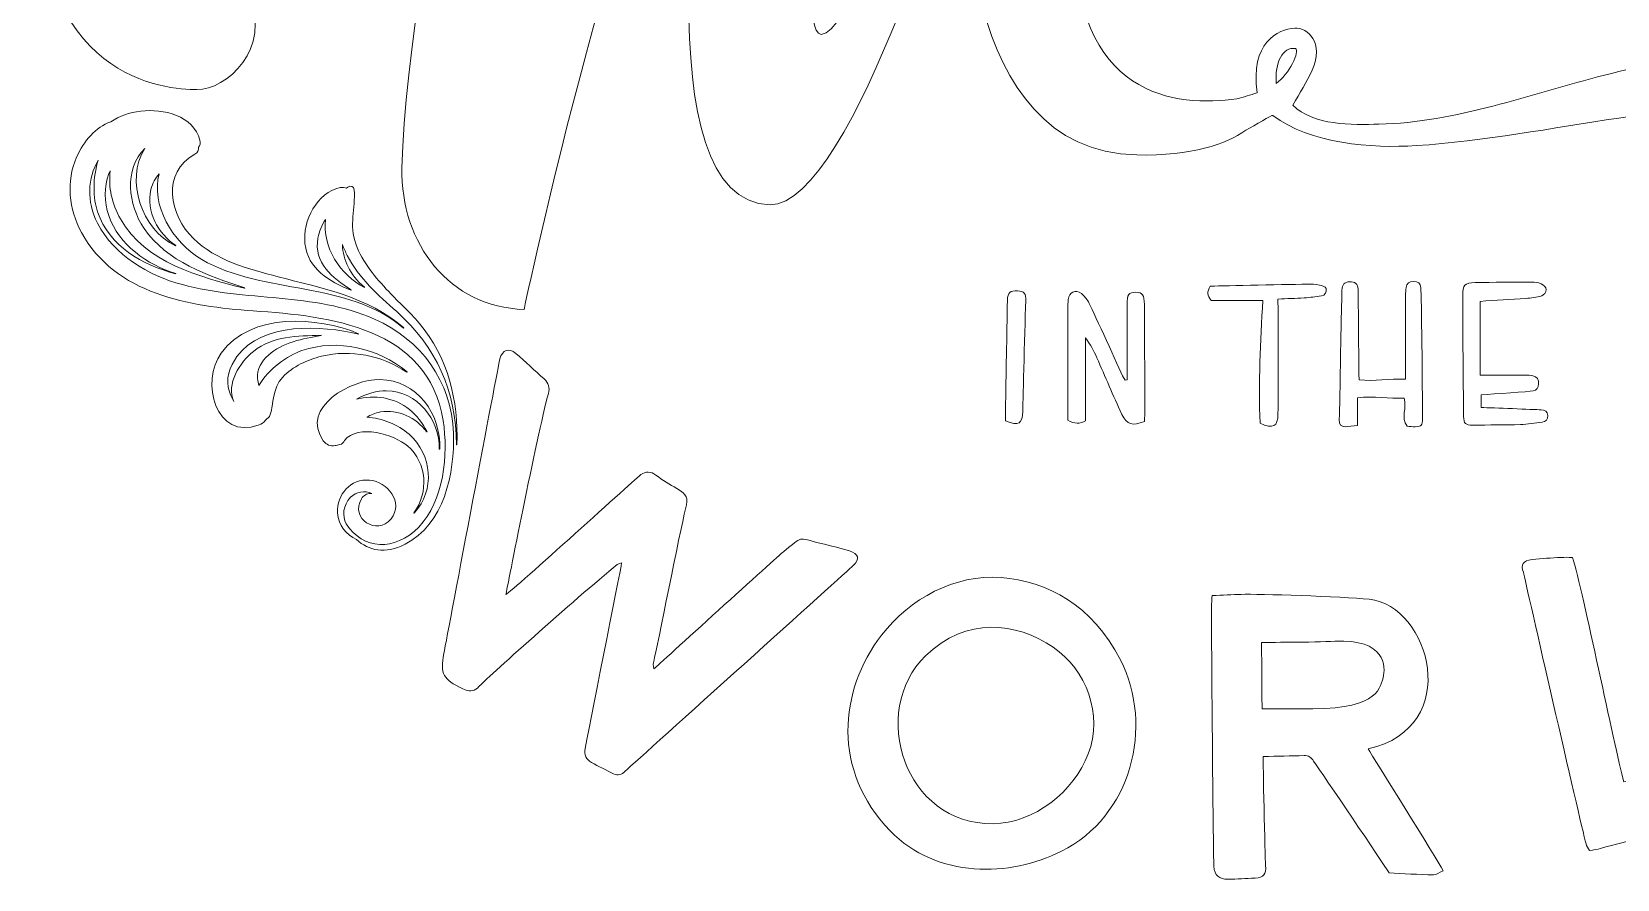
# Model space of a CAD drawing. Header units: millimetres. Extents: x -423 to 423, y -251 to 251.
# Drawn here: x -168.35 to -122.56, y -242.13 to -217.66 of the extents above; entities that cross this region are included whole.
import ezdxf

# ---------------------------------------------------------------- set-up
doc = ezdxf.new("R2010")
doc.units = ezdxf.units.MM
doc.header["$MEASUREMENT"] = 0
doc.layers.add('Layer 1', color=7, linetype='Continuous')

msp = doc.modelspace()

# ---------------------------------------------------------------- linework, layer by layer
at = {"layer": 'Layer 1', "color": 1, "lineweight": 5}
for points, knots in [([(-133.2874, -220.5052), (-133.8659, -220.9061), (-134.8298, -221.2483), (-136.4362, -221.2158), (-141.6043, -221.1117), (-141.4452, -213.2259), (-141.4139, -211.6668), (-141.4139, -211.6668), (-144.6224, -222.7), (-147.0283, -222.6514), (-150.6938, -222.5774), (-149.1336, -211.7189), (-148.4655, -207.8717), (-151.2076, -211.8254), (-154.131, -225.6726), (-154.131, -225.6726), (-156.2696, -225.6297), (-157.7028, -223.7733), (-157.6588, -221.5903), (-157.5285, -215.1305), (-153.7933, -202.2805), (-157.8472, -202.1988), (-161.8124, -202.1189), (-164.7121, -208.8795), (-164.7937, -212.9337), (-164.8547, -215.9632), (-163.2236, -216.843), (-162.5553, -216.8564), (-162.1988, -216.8635), (-162.1051, -216.6427), (-162.1051, -216.6427), (-161.3775, -218.1283), (-162.7391, -219.3486), (-163.5856, -219.3314), (-164.4322, -219.3145), (-168.3508, -219.1463), (-168.2214, -212.731), (-168.0851, -205.9591), (-161.3657, -199.8548), (-156.7768, -199.9474), (-150.2517, -200.079), (-152.3748, -209.2057), (-153.6987, -216.5822), (-152.0343, -211.4346), (-149.4698, -204.507), (-147.7327, -204.542), (-144.5253, -204.6067), (-144.3123, -205.1014), (-144.333, -206.1259), (-144.3535, -207.1505), (-146.5274, -217.7142), (-145.5475, -217.7342), (-144.1662, -217.7619), (-140.2659, -203.3556), (-139.4191, -203.3724), (-137.2808, -203.4155), (-136.5333, -203.921), (-136.5601, -205.2574), (-136.5819, -206.3269), (-138.1247, -209.9057), (-138.2209, -214.6728), (-138.3203, -219.5987), (-135.2528, -219.8399), (-133.5438, -219.595), (-133.351, -219.5462), (-133.1521, -219.4841), (-132.9608, -219.422), (-133.1611, -217.9895), (-132.3678, -217.5802), (-131.8716, -217.5555), (-131.4893, -217.5364), (-131.0237, -217.9782), (-131.3716, -218.7659), (-131.5219, -219.1061), (-131.7298, -219.4203), (-131.9283, -219.7761), (-131.3353, -220.3762), (-130.2187, -220.3459), (-129.4417, -220.328), (-127.2163, -220.2767), (-125.0643, -219.4625), (-122.9289, -218.9128), (-120.734, -218.3473), (-118.498, -217.8832), (-116.2255, -217.8192), (-114.4225, -217.7685), (-112.385, -218.035), (-111.0563, -219.3831), (-110.6573, -219.7882), (-110.3876, -220.2292), (-110.2344, -220.6848), (-109.9254, -221.6017), (-110.1024, -222.5938), (-110.5861, -223.4168), (-110.7757, -223.7402), (-111.0323, -224.1588), (-111.3738, -224.3489), (-111.6518, -224.5039), (-111.836, -224.4708), (-111.7526, -224.1003), (-111.1267, -221.3104), (-114.4949, -220.1604), (-116.6244, -219.906), (-120.6017, -219.4309), (-124.4292, -220.6903), (-128.3617, -220.9468), (-129.643, -221.0304), (-131.4363, -220.8967), (-132.5051, -220.0743), (-132.5287, -220.0563), (-133.0275, -220.3577), (-133.2874, -220.5052)], [0, 0, 0, 0, 0.027027, 0.027027, 0.027027, 0.0540541, 0.0540541, 0.0540541, 0.0810811, 0.0810811, 0.0810811, 0.1081081, 0.1081081, 0.1081081, 0.1351351, 0.1351351, 0.1351351, 0.1621622, 0.1621622, 0.1621622, 0.1891892, 0.1891892, 0.1891892, 0.2162162, 0.2162162, 0.2162162, 0.2432432, 0.2432432, 0.2432432, 0.2702703, 0.2702703, 0.2702703, 0.2972973, 0.2972973, 0.2972973, 0.3243243, 0.3243243, 0.3243243, 0.3513514, 0.3513514, 0.3513514, 0.3783784, 0.3783784, 0.3783784, 0.4054054, 0.4054054, 0.4054054, 0.4324324, 0.4324324, 0.4324324, 0.4594595, 0.4594595, 0.4594595, 0.4864865, 0.4864865, 0.4864865, 0.5135135, 0.5135135, 0.5135135, 0.5405405, 0.5405405, 0.5405405, 0.5675676, 0.5675676, 0.5675676, 0.5945946, 0.5945946, 0.5945946, 0.6216216, 0.6216216, 0.6216216, 0.6486486, 0.6486486, 0.6486486, 0.6756757, 0.6756757, 0.6756757, 0.7027027, 0.7027027, 0.7027027, 0.7297297, 0.7297297, 0.7297297, 0.7567568, 0.7567568, 0.7567568, 0.7837838, 0.7837838, 0.7837838, 0.8108108, 0.8108108, 0.8108108, 0.8378378, 0.8378378, 0.8378378, 0.8648649, 0.8648649, 0.8648649, 0.8918919, 0.8918919, 0.8918919, 0.9189189, 0.9189189, 0.9189189, 0.9459459, 0.9459459, 0.9459459, 0.972973, 0.972973, 0.972973, 1, 1, 1, 1]), ([(-132.4101, -219.1496), (-132.0346, -218.9064), (-131.7151, -218.204), (-131.8513, -218.1475), (-132.225, -218.083), (-132.4488, -218.5563), (-132.4101, -219.1496)], [0, 0, 0, 0, 0.5, 0.5, 0.5, 1, 1, 1, 1]), ([(-158.4545, -225.9531), (-160.2123, -225.1763), (-162.1766, -225.4543), (-163.9993, -224.9598), (-164.9836, -224.6926), (-165.969, -224.1179), (-166.4508, -223.1833), (-166.7729, -222.559), (-166.739, -221.8843), (-166.4268, -221.363), (-166.5958, -221.8576), (-166.5791, -222.4846), (-166.4501, -222.8565), (-166.0993, -223.8694), (-165.1645, -224.3784), (-164.1925, -224.6509), (-164.1925, -224.6509), (-164.1892, -224.6383), (-164.1892, -224.6383), (-165.0147, -224.381), (-165.8348, -223.8215), (-166.1242, -222.9679), (-166.2611, -222.5649), (-166.2705, -222.149), (-166.1193, -221.7505), (-166.1193, -221.7505), (-166.0839, -221.6746), (-166.0839, -221.6746), (-166.1387, -222.1378), (-166.0428, -222.6252), (-165.7879, -223.0647), (-165.0452, -224.3443), (-163.5271, -224.7283), (-162.2008, -225.0657), (-162.2008, -225.0657), (-162.1973, -225.0531), (-162.1973, -225.0531), (-163.2502, -224.7111), (-164.4502, -224.2943), (-165.1025, -223.3388), (-165.5769, -222.6444), (-165.6823, -221.6418), (-165.0862, -221.0256), (-165.6583, -221.9556), (-165.1846, -223.3521), (-164.1956, -223.8437), (-164.1956, -223.8437), (-164.189, -223.8324), (-164.189, -223.8324), (-164.7009, -223.4946), (-165.0637, -222.8429), (-164.9088, -222.2175), (-164.8619, -222.0275), (-164.7755, -221.8823), (-164.6667, -221.7582), (-164.9168, -222.6479), (-164.2984, -223.7358), (-163.438, -224.234), (-161.6682, -225.2584), (-159.206, -224.8341), (-157.6165, -226.2154), (-157.6165, -226.2154), (-157.6071, -226.2064), (-157.6071, -226.2064), (-158.6396, -225.3059), (-159.9483, -225.0694), (-161.2361, -224.7323), (-162.0982, -224.5067), (-163.0258, -224.269), (-163.682, -223.6276), (-164.3595, -222.9652), (-164.6181, -221.7238), (-163.6378, -221.19), (-163.5528, -221.1436), (-163.5235, -221.0685), (-163.5308, -220.9953), (-163.4912, -220.9372), (-163.4743, -220.8685), (-163.4949, -220.7912), (-163.6846, -220.075), (-164.5453, -219.8758), (-165.2022, -219.952), (-165.5263, -219.9894), (-165.8148, -220.0965), (-166.0672, -220.2565), (-166.5042, -220.4198), (-166.8447, -220.8058), (-167.0533, -221.2791), (-167.3649, -221.987), (-167.2784, -222.7815), (-166.9131, -223.4537), (-165.9415, -225.241), (-163.7876, -225.5879), (-161.951, -225.7159), (-159.7326, -225.8702), (-156.8989, -226.1926), (-156.4689, -228.8852), (-156.3143, -229.8541), (-156.4483, -231.2156), (-157.1696, -231.9565), (-157.8672, -232.6733), (-158.7862, -232.6114), (-159.267, -231.869), (-159.3807, -231.621), (-159.3715, -231.3353), (-159.1405, -231.0985), (-158.9868, -230.9405), (-158.7309, -230.8923), (-158.5318, -230.9912), (-158.5318, -230.9912), (-158.5606, -230.9887), (-158.5606, -230.9887), (-158.6667, -230.9795), (-158.7729, -231.0541), (-158.8253, -231.1408), (-159.1702, -231.7094), (-158.3775, -232.2233), (-157.9733, -231.7208), (-157.5943, -231.249), (-158.0791, -230.6417), (-158.594, -230.6016), (-159.1358, -230.5596), (-159.5522, -231.012), (-159.5148, -231.5455), (-159.4888, -231.9183), (-159.267, -232.1707), (-158.9717, -232.3168), (-158.6226, -232.6422), (-158.1456, -232.7428), (-157.5697, -232.4556), (-156.4459, -231.8945), (-156.1274, -230.3944), (-156.1719, -229.2459), (-156.2302, -227.7464), (-157.093, -226.5544), (-158.4545, -225.9531)], [0, 0, 0, 0, 0.0222222, 0.0222222, 0.0222222, 0.0444444, 0.0444444, 0.0444444, 0.0666667, 0.0666667, 0.0666667, 0.0888889, 0.0888889, 0.0888889, 0.1111111, 0.1111111, 0.1111111, 0.1333333, 0.1333333, 0.1333333, 0.1555556, 0.1555556, 0.1555556, 0.1777778, 0.1777778, 0.1777778, 0.2, 0.2, 0.2, 0.2222222, 0.2222222, 0.2222222, 0.2444444, 0.2444444, 0.2444444, 0.2666667, 0.2666667, 0.2666667, 0.2888889, 0.2888889, 0.2888889, 0.3111111, 0.3111111, 0.3111111, 0.3333333, 0.3333333, 0.3333333, 0.3555556, 0.3555556, 0.3555556, 0.3777778, 0.3777778, 0.3777778, 0.4, 0.4, 0.4, 0.4222222, 0.4222222, 0.4222222, 0.4444444, 0.4444444, 0.4444444, 0.4666667, 0.4666667, 0.4666667, 0.4888889, 0.4888889, 0.4888889, 0.5111111, 0.5111111, 0.5111111, 0.5333333, 0.5333333, 0.5333333, 0.5555556, 0.5555556, 0.5555556, 0.5777778, 0.5777778, 0.5777778, 0.6, 0.6, 0.6, 0.6222222, 0.6222222, 0.6222222, 0.6444444, 0.6444444, 0.6444444, 0.6666667, 0.6666667, 0.6666667, 0.6888889, 0.6888889, 0.6888889, 0.7111111, 0.7111111, 0.7111111, 0.7333333, 0.7333333, 0.7333333, 0.7555556, 0.7555556, 0.7555556, 0.7777778, 0.7777778, 0.7777778, 0.8, 0.8, 0.8, 0.8222222, 0.8222222, 0.8222222, 0.8444444, 0.8444444, 0.8444444, 0.8666667, 0.8666667, 0.8666667, 0.8888889, 0.8888889, 0.8888889, 0.9111111, 0.9111111, 0.9111111, 0.9333333, 0.9333333, 0.9333333, 0.9555556, 0.9555556, 0.9555556, 0.9777778, 0.9777778, 0.9777778, 1, 1, 1, 1]), ([(-158.0408, -225.162), (-158.4209, -224.7571), (-158.7959, -224.3161), (-158.9895, -223.7864), (-159.1928, -223.2299), (-158.999, -222.7722), (-159.037, -222.2234), (-159.0438, -222.1217), (-159.1499, -222.0858), (-159.2254, -222.1453), (-159.2254, -222.1453), (-159.2582, -222.1761), (-159.2582, -222.1761), (-159.3121, -222.1523), (-159.3742, -222.145), (-159.4408, -222.1583), (-160.1169, -222.2964), (-160.5321, -223.1215), (-160.4593, -223.7717), (-160.3759, -224.516), (-159.7593, -224.8616), (-159.133, -225.1237), (-159.133, -225.1237), (-159.1284, -225.1127), (-159.1284, -225.1127), (-159.6633, -224.7637), (-160.2141, -224.3318), (-160.0845, -223.6139), (-160.0508, -223.4262), (-159.9773, -223.2392), (-159.8649, -223.081), (-159.9743, -223.8725), (-159.4285, -224.6847), (-158.7424, -225.0439), (-158.7424, -225.0439), (-158.7351, -225.0344), (-158.7351, -225.0344), (-159.1794, -224.6636), (-159.3519, -224.2583), (-159.3772, -223.8012), (-159.3343, -223.9169), (-159.2868, -224.0245), (-159.239, -224.1176), (-158.9054, -224.7644), (-158.3454, -225.2617), (-157.8104, -225.7382), (-156.6544, -226.7682), (-156.1063, -228.0171), (-156.0806, -229.5795), (-156.0806, -229.5795), (-156.0685, -229.5795), (-156.0685, -229.5795), (-156.0251, -228.2965), (-156.3259, -227.0642), (-157.1634, -226.0685), (-157.4346, -225.7459), (-157.7528, -225.4684), (-158.0408, -225.162)], [0, 0, 0, 0, 0.0526316, 0.0526316, 0.0526316, 0.1052632, 0.1052632, 0.1052632, 0.1578947, 0.1578947, 0.1578947, 0.2105263, 0.2105263, 0.2105263, 0.2631579, 0.2631579, 0.2631579, 0.3157895, 0.3157895, 0.3157895, 0.3684211, 0.3684211, 0.3684211, 0.4210526, 0.4210526, 0.4210526, 0.4736842, 0.4736842, 0.4736842, 0.5263158, 0.5263158, 0.5263158, 0.5789474, 0.5789474, 0.5789474, 0.6315789, 0.6315789, 0.6315789, 0.6842105, 0.6842105, 0.6842105, 0.7368421, 0.7368421, 0.7368421, 0.7894737, 0.7894737, 0.7894737, 0.8421053, 0.8421053, 0.8421053, 0.8947368, 0.8947368, 0.8947368, 0.9473684, 0.9473684, 0.9473684, 1, 1, 1, 1]), ([(-139.7301, -228.6147), (-139.729, -228.5729), (-139.6728, -226.4428), (-139.6414, -225.4195), (-139.6348, -225.2146), (-139.684, -225.1501), (-139.8777, -225.138), (-140.089, -225.1251), (-140.1673, -225.1924), (-140.1712, -225.3982), (-140.1906, -226.4637), (-140.2091, -227.529), (-140.2274, -228.5945), (-140.2293, -228.6977), (-140.2278, -228.8005), (-140.2278, -228.8922), (-139.8403, -229.046), (-139.7388, -228.9833), (-139.7301, -228.6147)], [0, 0, 0, 0, 0.1666667, 0.1666667, 0.1666667, 0.3333333, 0.3333333, 0.3333333, 0.5, 0.5, 0.5, 0.6666667, 0.6666667, 0.6666667, 0.8333333, 0.8333333, 0.8333333, 1, 1, 1, 1]), ([(-136.4584, -225.1814), (-136.6677, -225.177), (-136.7155, -225.2428), (-136.7174, -225.5436), (-136.7177, -225.6376), (-136.7128, -227.079), (-136.7128, -227.7057), (-136.7128, -227.7057), (-136.7711, -227.7169), (-136.7711, -227.7169), (-136.7711, -227.7169), (-136.8502, -227.5893), (-136.8502, -227.5893), (-137.0832, -227.0761), (-137.7297, -225.6486), (-137.8345, -225.4567), (-137.8833, -225.3673), (-137.9529, -225.28), (-138.034, -225.2195), (-138.2094, -225.0885), (-138.3861, -225.17), (-138.413, -225.386), (-138.4242, -225.4791), (-138.4234, -225.5738), (-138.4238, -225.6679), (-138.4264, -226.3999), (-138.428, -227.1316), (-138.4295, -227.8633), (-138.4302, -228.2063), (-138.4295, -228.5494), (-138.4295, -228.8709), (-138.227, -228.9875), (-138.0734, -228.9846), (-137.9181, -228.8872), (-137.9181, -228.084), (-137.9181, -227.2902), (-137.9181, -226.4963), (-137.7746, -226.6802), (-137.6762, -226.8732), (-137.5882, -227.071), (-137.3464, -227.6148), (-137.1189, -228.1654), (-136.866, -228.7039), (-136.7227, -229.0087), (-136.5584, -229.048), (-136.2171, -228.9067), (-136.2126, -228.841), (-136.203, -228.7694), (-136.2032, -228.6977), (-136.2038, -228.0391), (-136.2118, -225.9272), (-136.2157, -225.5298), (-136.2184, -225.2543), (-136.2685, -225.1851), (-136.4584, -225.1814)], [0, 0, 0, 0, 0.0555556, 0.0555556, 0.0555556, 0.1111111, 0.1111111, 0.1111111, 0.1666667, 0.1666667, 0.1666667, 0.2222222, 0.2222222, 0.2222222, 0.2777778, 0.2777778, 0.2777778, 0.3333333, 0.3333333, 0.3333333, 0.3888889, 0.3888889, 0.3888889, 0.4444444, 0.4444444, 0.4444444, 0.5, 0.5, 0.5, 0.5555556, 0.5555556, 0.5555556, 0.6111111, 0.6111111, 0.6111111, 0.6666667, 0.6666667, 0.6666667, 0.7222222, 0.7222222, 0.7222222, 0.7777778, 0.7777778, 0.7777778, 0.8333333, 0.8333333, 0.8333333, 0.8888889, 0.8888889, 0.8888889, 0.9444444, 0.9444444, 0.9444444, 1, 1, 1, 1]), ([(-132.8757, -228.9611), (-132.4921, -229.1297), (-132.3643, -229.0674), (-132.3572, -228.6845), (-132.3443, -227.9946), (-132.3572, -225.8227), (-132.3572, -225.3746), (-132.0978, -225.3632), (-131.8489, -225.3561), (-131.6004, -225.3403), (-131.4339, -225.3297), (-131.2669, -225.315), (-131.1029, -225.2866), (-130.9933, -225.2677), (-130.9409, -225.1695), (-130.97, -225.0738), (-130.9894, -225.0091), (-131.0957, -224.9897), (-131.1612, -224.9715), (-131.2693, -224.9411), (-131.389, -224.9457), (-131.5036, -224.9475), (-132.2985, -224.9583), (-134.1771, -224.9983), (-134.3142, -225.0043), (-134.415, -225.1724), (-134.3963, -225.2609), (-134.2876, -225.4133), (-133.8017, -225.4133), (-133.3165, -225.4133), (-132.7982, -225.4133), (-132.853, -226.6151), (-132.9298, -227.7924), (-132.8757, -228.9611)], [0, 0, 0, 0, 0.0909091, 0.0909091, 0.0909091, 0.1818182, 0.1818182, 0.1818182, 0.2727273, 0.2727273, 0.2727273, 0.3636364, 0.3636364, 0.3636364, 0.4545455, 0.4545455, 0.4545455, 0.5454545, 0.5454545, 0.5454545, 0.6363636, 0.6363636, 0.6363636, 0.7272727, 0.7272727, 0.7272727, 0.8181818, 0.8181818, 0.8181818, 0.9090909, 0.9090909, 0.9090909, 1, 1, 1, 1]), ([(-128.6295, -229.046), (-128.5555, -229.0507), (-128.4728, -229.0641), (-128.3913, -229.0601), (-128.2076, -229.0507), (-128.1847, -229.024), (-128.1841, -228.8278), (-128.1821, -227.9088), (-128.2151, -225.2872), (-128.2309, -225.048), (-128.2393, -224.9219), (-128.3183, -224.868), (-128.4426, -224.8683), (-128.5652, -224.8694), (-128.6426, -224.9215), (-128.6589, -225.0461), (-128.6678, -225.1185), (-128.6728, -225.1917), (-128.6737, -225.2648), (-128.6796, -225.6407), (-128.6728, -227.3375), (-128.6728, -227.6907), (-129.1461, -227.6669), (-129.5766, -227.7607), (-130.0149, -227.7068), (-130.0246, -227.634), (-130.0348, -225.2712), (-130.0446, -225.0942), (-130.053, -224.9325), (-130.1318, -224.872), (-130.2867, -224.8769), (-130.4423, -224.8817), (-130.5057, -224.9636), (-130.5099, -225.1161), (-130.5204, -225.4816), (-130.5299, -226.0194), (-130.5378, -226.3849), (-130.5559, -227.2095), (-130.564, -228.0345), (-130.5855, -228.859), (-130.5891, -228.9954), (-130.542, -229.0621), (-130.4168, -229.0628), (-130.3085, -229.0634), (-130.2, -229.0395), (-130.0647, -229.0232), (-130.0647, -228.7433), (-130.0647, -228.4955), (-130.0647, -228.2301), (-129.5891, -228.1603), (-129.1494, -228.2558), (-128.7146, -228.2341), (-128.622, -228.523), (-128.8194, -228.795), (-128.6295, -229.046)], [0, 0, 0, 0, 0.0555556, 0.0555556, 0.0555556, 0.1111111, 0.1111111, 0.1111111, 0.1666667, 0.1666667, 0.1666667, 0.2222222, 0.2222222, 0.2222222, 0.2777778, 0.2777778, 0.2777778, 0.3333333, 0.3333333, 0.3333333, 0.3888889, 0.3888889, 0.3888889, 0.4444444, 0.4444444, 0.4444444, 0.5, 0.5, 0.5, 0.5555556, 0.5555556, 0.5555556, 0.6111111, 0.6111111, 0.6111111, 0.6666667, 0.6666667, 0.6666667, 0.7222222, 0.7222222, 0.7222222, 0.7777778, 0.7777778, 0.7777778, 0.8333333, 0.8333333, 0.8333333, 0.8888889, 0.8888889, 0.8888889, 0.9444444, 0.9444444, 0.9444444, 1, 1, 1, 1]), ([(-124.5646, -228.7342), (-124.5707, -228.6116), (-124.6546, -228.5804), (-124.7569, -228.5745), (-124.9968, -228.561), (-126.1388, -228.5175), (-126.4885, -228.5078), (-126.4885, -228.3678), (-126.4885, -228.2589), (-126.4885, -228.1374), (-126.1093, -228.1132), (-125.118, -228.051), (-124.9844, -228.0296), (-124.8768, -228.0124), (-124.8319, -227.9328), (-124.8299, -227.8249), (-124.8277, -227.7057), (-124.8711, -227.6185), (-124.9926, -227.5921), (-125.0632, -227.5767), (-125.1378, -227.5723), (-125.2106, -227.5721), (-125.5033, -227.5714), (-125.796, -227.5747), (-126.0887, -227.5759), (-126.2209, -227.5763), (-126.353, -227.5759), (-126.5162, -227.5759), (-126.5162, -226.8576), (-126.5162, -226.171), (-126.5162, -225.4417), (-126.0753, -225.4134), (-125.6389, -225.3885), (-125.2027, -225.3559), (-125.0471, -225.3442), (-124.888, -225.3299), (-124.7397, -225.2857), (-124.6807, -225.2681), (-124.6099, -225.1649), (-124.6116, -225.1028), (-124.6136, -225.0426), (-124.6915, -224.9616), (-124.7554, -224.9329), (-124.8374, -224.8962), (-124.9389, -224.8918), (-125.0319, -224.8916), (-125.5757, -224.8912), (-126.1193, -224.8881), (-126.6628, -224.9017), (-126.9698, -224.9096), (-127.0241, -224.9658), (-127.0233, -225.2824), (-127.0202, -226.4432), (-127.0092, -227.6042), (-126.9955, -228.7648), (-126.9929, -228.9774), (-126.9431, -229.0155), (-126.7314, -229.0141), (-126.2711, -229.0113), (-125.8109, -229.0122), (-125.3512, -228.9979), (-125.1431, -228.9917), (-124.9356, -228.9563), (-124.7289, -228.9266), (-124.6246, -228.9118), (-124.5591, -228.8493), (-124.5646, -228.7342)], [0, 0, 0, 0, 0.0454545, 0.0454545, 0.0454545, 0.0909091, 0.0909091, 0.0909091, 0.1363636, 0.1363636, 0.1363636, 0.1818182, 0.1818182, 0.1818182, 0.2272727, 0.2272727, 0.2272727, 0.2727273, 0.2727273, 0.2727273, 0.3181818, 0.3181818, 0.3181818, 0.3636364, 0.3636364, 0.3636364, 0.4090909, 0.4090909, 0.4090909, 0.4545455, 0.4545455, 0.4545455, 0.5, 0.5, 0.5, 0.5454545, 0.5454545, 0.5454545, 0.5909091, 0.5909091, 0.5909091, 0.6363636, 0.6363636, 0.6363636, 0.6818182, 0.6818182, 0.6818182, 0.7272727, 0.7272727, 0.7272727, 0.7727273, 0.7727273, 0.7727273, 0.8181818, 0.8181818, 0.8181818, 0.8636364, 0.8636364, 0.8636364, 0.9090909, 0.9090909, 0.9090909, 0.9545455, 0.9545455, 0.9545455, 1, 1, 1, 1]), ([(-157.5184, -227.4836), (-157.5184, -227.4836), (-157.5109, -227.474), (-157.5109, -227.474), (-158.3533, -226.7911), (-159.5022, -226.5103), (-160.5488, -226.864), (-160.954, -227.0011), (-161.53, -227.4027), (-161.7866, -227.8687), (-161.8064, -227.806), (-161.8236, -227.7418), (-161.8293, -227.6725), (-161.8525, -227.4018), (-161.7149, -227.1674), (-161.5166, -226.9944), (-161.1064, -226.6367), (-160.5184, -226.5075), (-159.994, -226.4316), (-159.994, -226.4316), (-159.9958, -226.4188), (-159.9958, -226.4188), (-160.6892, -226.4458), (-161.3736, -226.4351), (-161.9469, -226.8853), (-162.3311, -227.1866), (-162.7507, -227.8469), (-162.5115, -228.3304), (-162.5516, -228.2671), (-162.5936, -228.1797), (-162.6396, -228.056), (-162.7699, -227.7044), (-162.631, -227.3177), (-162.4239, -227.0354), (-161.6841, -226.0267), (-159.9833, -226.1364), (-158.9127, -226.3889), (-158.9127, -226.3889), (-158.9092, -226.377), (-158.9092, -226.377), (-160.0885, -225.8797), (-162.0223, -225.7542), (-162.8788, -226.9337), (-163.4796, -227.7611), (-163.05, -229.4692), (-161.7811, -229.0109), (-161.7121, -228.986), (-161.6454, -228.9351), (-161.6033, -228.8707), (-161.6033, -228.8707), (-161.4803, -228.765), (-161.4803, -228.765), (-161.3476, -228.3727), (-161.4103, -227.9669), (-161.1007, -227.628), (-160.8158, -227.3162), (-160.382, -227.1285), (-159.9798, -227.0284), (-159.1251, -226.8164), (-158.2479, -227.0097), (-157.5184, -227.4836)], [0, 0, 0, 0, 0.05, 0.05, 0.05, 0.1, 0.1, 0.1, 0.15, 0.15, 0.15, 0.2, 0.2, 0.2, 0.25, 0.25, 0.25, 0.3, 0.3, 0.3, 0.35, 0.35, 0.35, 0.4, 0.4, 0.4, 0.45, 0.45, 0.45, 0.5, 0.5, 0.5, 0.55, 0.55, 0.55, 0.6, 0.6, 0.6, 0.65, 0.65, 0.65, 0.7, 0.7, 0.7, 0.75, 0.75, 0.75, 0.8, 0.8, 0.8, 0.85, 0.85, 0.85, 0.9, 0.9, 0.9, 0.95, 0.95, 0.95, 1, 1, 1, 1]), ([(-144.7359, -232.646), (-145.0064, -232.5659), (-145.2805, -232.497), (-145.555, -232.4305), (-146.2781, -232.2554), (-146.0433, -232.2028), (-146.6416, -232.67), (-146.7818, -232.7795), (-150.2545, -235.938), (-150.3804, -236.0507), (-150.4106, -235.9541), (-150.4006, -235.8947), (-150.3865, -235.8361), (-150.2878, -235.4297), (-149.63, -232.0961), (-149.4683, -231.4361), (-149.3824, -231.0866), (-149.4183, -231.0341), (-149.7174, -230.8475), (-149.9214, -230.72), (-150.1335, -230.603), (-150.3249, -230.4586), (-150.4761, -230.3444), (-150.6108, -230.3494), (-150.7565, -230.4421), (-150.835, -230.4925), (-154.4455, -233.7879), (-154.6533, -233.9016), (-154.624, -233.7386), (-153.7686, -229.3757), (-153.4293, -228.1029), (-153.384, -227.9328), (-153.4187, -227.7977), (-153.551, -227.6804), (-153.8247, -227.4377), (-154.0906, -227.1861), (-154.3678, -226.9474), (-154.5729, -226.7704), (-154.7657, -226.8428), (-154.8278, -227.103), (-154.8979, -227.3952), (-156.2962, -234.8193), (-156.4487, -235.6095), (-156.5616, -236.194), (-156.4575, -236.3691), (-155.9168, -236.6151), (-155.9168, -236.6151), (-155.8306, -236.653), (-155.8306, -236.653), (-155.677, -236.7197), (-155.5489, -236.6889), (-155.4364, -236.5628), (-155.2972, -236.4066), (-152.6578, -234.0286), (-151.44, -233.041), (-151.4188, -233.0238), (-151.388, -233.0188), (-151.3132, -232.9888), (-151.3542, -233.2639), (-152.316, -238.0352), (-152.3693, -238.3541), (-152.3985, -238.5292), (-152.3416, -238.667), (-152.1866, -238.7517), (-151.9758, -238.8666), (-151.7606, -238.9739), (-151.5452, -239.0805), (-151.4155, -239.1451), (-151.3159, -239.1034), (-151.2094, -239.0054), (-150.6403, -238.4812), (-144.8237, -233.2597), (-144.6279, -233.0713), (-144.4259, -232.8773), (-144.4644, -232.7263), (-144.7359, -232.646)], [0, 0, 0, 0, 0.04, 0.04, 0.04, 0.08, 0.08, 0.08, 0.12, 0.12, 0.12, 0.16, 0.16, 0.16, 0.2, 0.2, 0.2, 0.24, 0.24, 0.24, 0.28, 0.28, 0.28, 0.32, 0.32, 0.32, 0.36, 0.36, 0.36, 0.4, 0.4, 0.4, 0.44, 0.44, 0.44, 0.48, 0.48, 0.48, 0.52, 0.52, 0.52, 0.56, 0.56, 0.56, 0.6, 0.6, 0.6, 0.64, 0.64, 0.64, 0.68, 0.68, 0.68, 0.72, 0.72, 0.72, 0.76, 0.76, 0.76, 0.8, 0.8, 0.8, 0.84, 0.84, 0.84, 0.88, 0.88, 0.88, 0.92, 0.92, 0.92, 0.96, 0.96, 0.96, 1, 1, 1, 1]), ([(-159.3178, -229.4589), (-158.9182, -228.9699), (-157.8797, -229.2853), (-157.4955, -229.6165), (-156.9278, -230.1056), (-156.8796, -230.9592), (-157.3151, -231.5457), (-157.3151, -231.5457), (-157.3054, -231.5534), (-157.3054, -231.5534), (-156.6899, -230.8954), (-156.7872, -229.868), (-157.4526, -229.2793), (-157.769, -228.9992), (-158.2287, -228.8088), (-158.6757, -228.7886), (-158.5606, -228.718), (-158.4349, -228.6612), (-158.2814, -228.6352), (-157.7627, -228.5478), (-157.2546, -228.7963), (-156.9438, -229.2122), (-156.9438, -229.2122), (-156.9324, -229.2056), (-156.9324, -229.2056), (-157.1962, -228.6981), (-157.6058, -228.332), (-158.1839, -228.2321), (-158.4358, -228.1887), (-158.7168, -228.196), (-158.9743, -228.2664), (-158.6973, -228.1091), (-158.3573, -228.0197), (-158.1104, -228.0246), (-157.2128, -228.0432), (-156.5649, -228.8421), (-156.5796, -229.7076), (-156.5796, -229.7076), (-156.5667, -229.7076), (-156.5667, -229.7076), (-156.5259, -228.6898), (-157.2161, -227.7257), (-158.2934, -227.6971), (-159.0964, -227.6762), (-160.6201, -228.5023), (-159.9289, -229.4655), (-159.8435, -229.5841), (-159.7298, -229.6316), (-159.5861, -229.6046), (-159.5861, -229.6046), (-159.5595, -229.5999), (-159.5595, -229.5999), (-159.5595, -229.5999), (-159.4481, -229.5775), (-159.4481, -229.5775), (-159.3898, -229.5632), (-159.3429, -229.5165), (-159.3178, -229.4589)], [0, 0, 0, 0, 0.0526316, 0.0526316, 0.0526316, 0.1052632, 0.1052632, 0.1052632, 0.1578947, 0.1578947, 0.1578947, 0.2105263, 0.2105263, 0.2105263, 0.2631579, 0.2631579, 0.2631579, 0.3157895, 0.3157895, 0.3157895, 0.3684211, 0.3684211, 0.3684211, 0.4210526, 0.4210526, 0.4210526, 0.4736842, 0.4736842, 0.4736842, 0.5263158, 0.5263158, 0.5263158, 0.5789474, 0.5789474, 0.5789474, 0.6315789, 0.6315789, 0.6315789, 0.6842105, 0.6842105, 0.6842105, 0.7368421, 0.7368421, 0.7368421, 0.7894737, 0.7894737, 0.7894737, 0.8421053, 0.8421053, 0.8421053, 0.8947368, 0.8947368, 0.8947368, 0.9473684, 0.9473684, 0.9473684, 1, 1, 1, 1]), ([(-117.5557, -238.3008), (-117.6257, -238.0816), (-117.6312, -238.0629), (-117.8598, -238.1157), (-118.3781, -238.2357), (-122.2033, -239.2752), (-122.3659, -239.315), (-122.6553, -238.2445), (-123.5358, -233.8528), (-123.8522, -232.8321), (-123.9902, -232.833), (-124.0831, -232.8291), (-124.1759, -232.8346), (-124.4569, -232.8517), (-124.7388, -232.863), (-125.0185, -232.8938), (-125.2897, -232.9233), (-125.3524, -233.0529), (-125.2703, -233.2643), (-125.1911, -233.5889), (-123.6506, -240.3924), (-123.4607, -241.098), (-123.4427, -241.1644), (-123.3961, -241.2229), (-123.3571, -241.2964), (-123.2424, -241.2746), (-123.1386, -241.2626), (-123.0393, -241.2351), (-122.2656, -241.0211), (-117.6391, -239.7917), (-117.2369, -239.685), (-117.092, -239.6344), (-117.1748, -239.4092), (-117.2014, -239.3368), (-117.326, -238.9936), (-117.4448, -238.6483), (-117.5557, -238.3008)], [0, 0, 0, 0, 0.0833333, 0.0833333, 0.0833333, 0.1666667, 0.1666667, 0.1666667, 0.25, 0.25, 0.25, 0.3333333, 0.3333333, 0.3333333, 0.4166667, 0.4166667, 0.4166667, 0.5, 0.5, 0.5, 0.5833333, 0.5833333, 0.5833333, 0.6666667, 0.6666667, 0.6666667, 0.75, 0.75, 0.75, 0.8333333, 0.8333333, 0.8333333, 0.9166667, 0.9166667, 0.9166667, 1, 1, 1, 1]), ([(-140.3563, -233.4184), (-141.6881, -233.3171), (-142.9887, -234.0172), (-143.8064, -235.0814), (-145.0422, -236.6906), (-145.2418, -238.988), (-143.5595, -240.7245), (-142.2077, -242.1197), (-140.0956, -242.0616), (-138.6104, -241.3182), (-136.6008, -240.3124), (-135.923, -237.7205), (-136.9071, -235.7917), (-137.7163, -234.2053), (-139.0247, -233.5198), (-140.3563, -233.4184)], [0, 0, 0, 0, 0.2, 0.2, 0.2, 0.4, 0.4, 0.4, 0.6, 0.6, 0.6, 0.8, 0.8, 0.8, 1, 1, 1, 1]), ([(-129.7243, -234.0436), (-130.5259, -233.9615), (-132.9367, -233.8854), (-133.4161, -233.9001), (-133.6842, -233.9082), (-133.9526, -233.9234), (-134.2609, -233.937), (-134.2695, -234.1087), (-134.283, -234.2416), (-134.2819, -234.3739), (-134.2774, -234.8322), (-134.2341, -241.2718), (-134.2068, -241.7507), (-134.1916, -242.0143), (-134.0638, -242.1252), (-133.8017, -242.1219), (-133.5411, -242.1186), (-133.2804, -242.1051), (-133.02, -242.0902), (-132.7648, -242.0755), (-132.6926, -241.9826), (-132.7133, -241.7267), (-132.7362, -241.4468), (-132.7941, -238.6483), (-132.7808, -238.5794), (-132.3715, -238.571), (-131.9882, -238.5651), (-131.6049, -238.5537), (-131.4735, -238.5499), (-131.3993, -238.6124), (-131.3274, -238.7171), (-131.0376, -239.1379), (-129.3572, -241.6074), (-129.1499, -241.9408), (-128.7498, -241.9614), (-128.3064, -241.9899), (-127.8625, -242.0008), (-127.7833, -242.0026), (-127.7024, -241.9302), (-127.5901, -241.877), (-127.7884, -241.5084), (-129.5938, -238.6225), (-129.7555, -238.362), (-126.9867, -237.7408), (-127.9627, -234.2236), (-129.7243, -234.0436)], [0, 0, 0, 0, 0.0666667, 0.0666667, 0.0666667, 0.1333333, 0.1333333, 0.1333333, 0.2, 0.2, 0.2, 0.2666667, 0.2666667, 0.2666667, 0.3333333, 0.3333333, 0.3333333, 0.4, 0.4, 0.4, 0.4666667, 0.4666667, 0.4666667, 0.5333333, 0.5333333, 0.5333333, 0.6, 0.6, 0.6, 0.6666667, 0.6666667, 0.6666667, 0.7333333, 0.7333333, 0.7333333, 0.8, 0.8, 0.8, 0.8666667, 0.8666667, 0.8666667, 0.9333333, 0.9333333, 0.9333333, 1, 1, 1, 1]), ([(-137.8362, -238.5043), (-138.249, -239.591), (-139.4021, -240.5097), (-140.5863, -240.5227), (-143.1453, -240.5498), (-144.1834, -237.2826), (-142.5349, -235.6781), (-141.3576, -234.5323), (-139.9244, -234.6945), (-138.8502, -235.4262), (-137.888, -236.0815), (-137.4029, -237.3629), (-137.8362, -238.5043)], [0, 0, 0, 0, 0.25, 0.25, 0.25, 0.5, 0.5, 0.5, 0.75, 0.75, 0.75, 1, 1, 1, 1]), ([(-131.7378, -237.2054), (-132.0272, -237.1941), (-132.7307, -237.2115), (-132.8174, -237.2021), (-132.8224, -236.548), (-132.8271, -235.9268), (-132.8323, -235.286), (-132.7447, -235.2865), (-131.3353, -235.2895), (-130.7132, -235.2523), (-129.2582, -235.1804), (-129.2322, -235.9843), (-129.3224, -236.3104), (-129.4228, -236.6743), (-129.5385, -237.2623), (-131.7378, -237.2054)], [0, 0, 0, 0, 0.2, 0.2, 0.2, 0.4, 0.4, 0.4, 0.6, 0.6, 0.6, 0.8, 0.8, 0.8, 1, 1, 1, 1])]:
    msp.add_open_spline(points, degree=3, knots=knots, dxfattribs=at)

doc.saveas('drawing.dxf')
